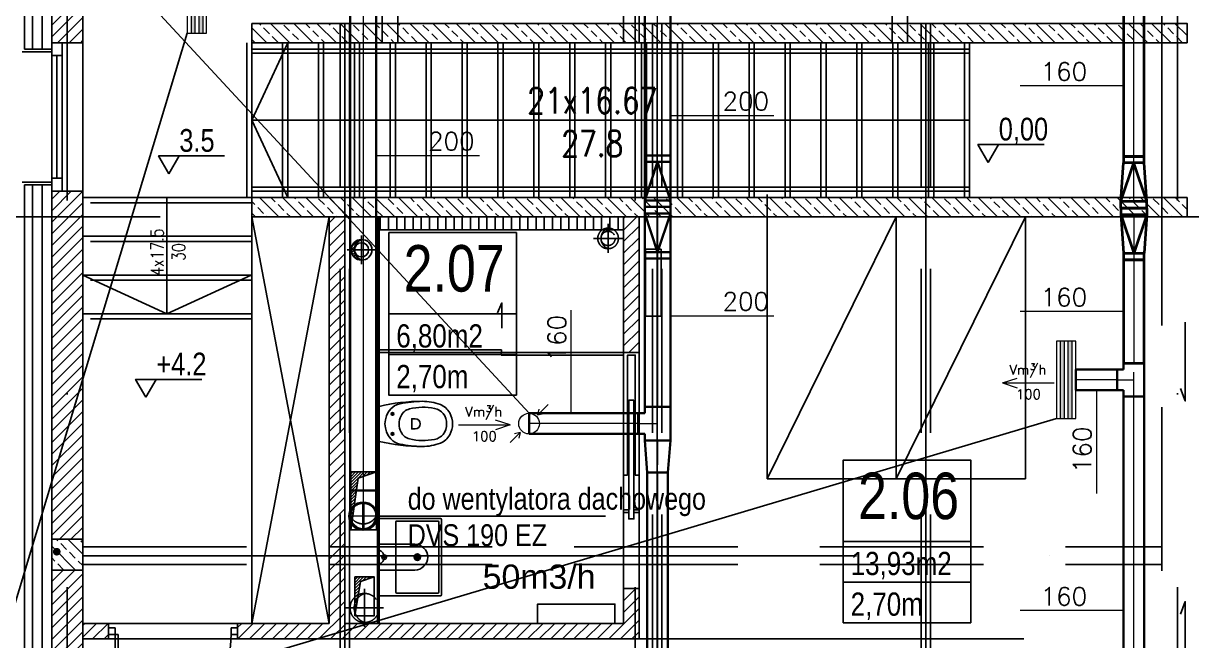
# Model space of a CAD drawing. Header units: millimetres. Extents: x -135140 to 267856, y -70704 to 149933.
# Drawn here: x 166374 to 175424, y 18146 to 22930 of the extents above; entities that cross this region are included whole.
import ezdxf
from ezdxf.enums import TextEntityAlignment as Align

# ---------------------------------------------------------------- set-up
doc = ezdxf.new("R2010")
doc.units = ezdxf.units.MM
doc.header["$LTSCALE"] = 99.9
for name, pattern in [('0707_PB_080619_gn_xref$0$ACAD_ISO10W100', [18, 12, -3, 0, -3]), ('ACAD_ISO03W100', [30, 12, -18]), ('ACAD_ISO10W100', [18, 12, -3, 0, -3]), ('AUDIT_D_080509132939-0', [0]), ('DASHDOT', [25.4, 12.7, -6.35, 0, -6.35]), ('DASHED', [0.75, 0.5, -0.25]), ('HIDDEN', [9.525, 6.35, -3.175]), ('HIDDENX2', [19.05, 12.7, -6.35])]:
    doc.linetypes.add(name, pattern=pattern)
for name, color, linetype in [('+48_ARMATURA', 251, 'Continuous'), ('+48_HACZE', 253, 'Continuous'), ('+48_KOTY', 250, 'Continuous'), ('+48_MEBLE', 251, 'Continuous'), ('+48_OPISY T', 251, 'Continuous'), ('+48_OPISY_POM', 250, 'Continuous'), ('+48_OPISY_STOLARKA', 251, 'Continuous'), ('+48_OSIE', 8, 'Continuous'), ('+48_PODCIAGI', 250, 'Continuous'), ('+48_PODCIĄG', 250, 'ACAD_ISO03W100'), ('+48_PRZEBICIA', 143, 'Continuous'), ('+48_PRZEKRÓJ', 250, 'Continuous'), ('+48_SCHODY', 250, 'Continuous'), ('+48_SCIANY', 250, 'Continuous'), ('+48_SPUSTY', 150, 'Continuous'), ('+48_STOLARKA OKNA', 250, 'Continuous'), ('+48_STOLARKA_DRZWI', 250, 'Continuous'), ('+48_WEŁNA', 252, 'Continuous'), ('+48_WIDOK', 250, 'Continuous'), ('+48_ŚCIANY_GK', 250, 'Continuous'), ('+48_ŻELBET', 250, 'Continuous'), ('CP_HIDDE', 203, 'HIDDEN')]:
    doc.layers.add(name, color=color, linetype=linetype)
for name, color, linetype, lineweight in [('2DH_SYM', 64, 'Continuous', 18), ('2DL_OBJ', 64, 'Continuous', 18), ('2DL_PRO_N1', 10, 'Continuous', 30), ('2DL_PRO_W11', 160, 'Continuous', 30), ('2DL_PRO_xxx1', 1, 'Continuous', 35), ('2DL_SYM', 64, 'Continuous', 18), ('CP_AXISAC', 7, 'DASHDOT', 0), ('CP_FRAME', 223, 'Continuous', 35), ('WENTYLACJA NAPISY', 7, 'Continuous', 25)]:
    doc.layers.add(name, color=color, linetype=linetype, lineweight=lineweight)
doc.styles.add('CP_ATTR', font='ROMANS.SHX')
doc.styles.get("Standard").update_dxf_attribs({"font": 'ARIAL.TTF'})
doc.styles.add('WRP_ARIAL', font='ARIAL.TTF', dxfattribs={"width": 0.8})
doc.styles.add('wymiary', font='romans.shx', dxfattribs={"width": 0.8})
doc.linetypes.add('BATTING', pattern='A,0.00254,-2.54,[134,ltypeshp.shx,S=2.54,R=0,X=-2.54,Y=0],-5.08,[134,ltypeshp.shx,S=2.54,R=180,X=2.54,Y=0],-2.54', length=10.16254)
doc.linetypes.add('ZIGZAG', pattern='A,0.00254,-5.08,[131,ltypeshp.shx,S=5.08,R=0,X=-5.08,Y=0],-10.16,[131,ltypeshp.shx,S=5.08,R=180,X=5.08,Y=0],-5.08', length=20.32254)
pattern_1 = [(225, (-521740.78, -43177.915), (44.9012806, -44.9012806), [])]
pattern_2 = [(135, (-521740.78, -43177.92), (-89.802561, -89.802561), []), (135, (-521740.78, -43088.11), (-89.802561, -89.802561), [63.5, -31.75])]
pattern_3 = [(45, (-521740.78, -43177.915), (-11.22532015, 11.22532015), [])]

# ---------------------------------------------------------------- blocks, each defined once
blk = doc.blocks.new('UMYWALKA')
at = {"layer": '+48_ARMATURA'}
for p, q in [((-30, 0), (-30, -47.6)), ((-30, 0), (30, 0)), ((-10, 0), (10, 0)), ((-10, 0), (-10, -27.7)), ((10, 0), (10, -27.7)), ((30, -47.6), (30, 0)), ((-1.95, -4), (1.95, -4)), ((0, -2.05), (0, -5.95)), ((-28, -13.8), (-28, -45.6)), ((-27.2, -13), (27.2, -13)), ((28, -45.6), (28, -13.8)), ((0, -27), (0, -32.4)), ((-2.7, -29.7), (2.7, -29.7)), ((0, -37.7), (0, -37.7)), ((-29.2, -48.4), (29.2, -48.4)), ((-27.2, -46.4), (27.2, -46.4))]:
    blk.add_line(p, q, dxfattribs=at)
for centre, radius in [((0, -4), 1.75), ((0, -29.7), 2.5), ((0, -29.7), 1.7)]:
    blk.add_circle(centre, radius, dxfattribs=at)
for centre, radius, start, end in [((0, 1.78), 5.78, 197.94525, 342.05475), ((-27.2, -13.8), 0.8, 90, 180), ((27.2, -13.8), 0.8, 0, 90), ((0, -27.7), 10, 180, 270), ((0, -27.7), 10, 270, 0), ((-29.2, -47.6), 0.8, 180, 270), ((-27.2, -45.6), 0.8, 180, 270), ((27.2, -45.6), 0.8, 270, 0), ((29.2, -47.6), 0.8, 270, 0)]:
    blk.add_arc(centre, radius, start, end, dxfattribs=at)
blk = doc.blocks.new('wc_ego')
at = {"layer": '+48_ARMATURA'}
for p, q in [((13.6, 0), (-13.6, 0)), ((-9.2, -10.5), (-6.3, -10.5)), ((9.2, -10.5), (6.3, -10.5))]:
    blk.add_line(p, q, dxfattribs=at)
for points in [[(14.92, -47.55, 0.091012), (17.5, -33.49, 0.04468), (15.64, -16.3, 0.150678), (11.63, -9.05, 0.380316), (-11.63, -9.05, 0.150678), (-15.64, -16.3, 0.04468), (-17.5, -33.49, 0.091012), (-14.92, -47.55, 0.171854), (-8.54, -54.79, 0.258868), (8.54, -54.79, 0.171854)], [(-6.33, -17.09, 0.228329), (-11.6, -23.64, 0.112012), (-12.01, -43.05, 0.161795), (-8.11, -49.75, 0.320353), (8.11, -49.75, 0.161795), (12.01, -43.05, 0.112012), (11.6, -23.64, 0.228329), (6.33, -17.09, 0.236897)]]:
    blk.add_lwpolyline(points, format="xyb", close=True, dxfattribs=at)
blk.add_lwpolyline([(-3.86, -27.96), (-3.86, -25.31), (3.94, -25.31), (3.94, -27.96, -1), (-3.86, -27.96, -1)], format="xyb", dxfattribs=at)
for centre in [(-7.75, -10.5), (7.75, -10.5)]:
    blk.add_circle(centre, 1, dxfattribs=at)
for centre, start, end in [((128.21, -33.49), 166.71401, 180), ((-128.21, -33.49), 0, 13.28599)]:
    blk.add_arc(centre, 145.71, start, end, dxfattribs=at)
blk = doc.blocks.new('drzwi')
at = {"layer": '+48_STOLARKA_DRZWI'}
for p, q in [((-2, 0), (-2, -70)), ((0, 0), (-2, 0)), ((0, 0), (0, -70)), ((-2, -70), (0, -70))]:
    blk.add_line(p, q, dxfattribs=at)
blk.add_arc((-2, 0), 70, 180, 270, dxfattribs=at)
blk = doc.blocks.new('DRZWI_90')
at = {"layer": '+48_STOLARKA_DRZWI'}
for points in [[(36405.46, 16749.33), (36405.46, 16744.33), (36410.46, 16744.33), (36410.46, 16749.33)], [(36405.46, 16654.33), (36405.46, 16649.33), (36410.46, 16649.33), (36410.46, 16654.33)]]:
    blk.add_lwpolyline(points, close=True, dxfattribs=at)
at = {"layer": '+48_STOLARKA_DRZWI', "xscale": 1.25, "yscale": 1.25, "zscale": 1.25, "rotation": 270}
blk.add_blockref('drzwi', (36405.46, 16654.33), dxfattribs=at)
blk = doc.blocks.new('OPISY_POM_METKA')
at = {"layer": '+48_OPISY_POM', "ltscale": 5}
for points in [[(0, -70), (109.7, -70), (109.7, 0), (0, 0)], [(109.7, -105), (0, -105), (0, -70), (109.7, -70)]]:
    blk.add_lwpolyline(points, close=True, dxfattribs=at)
at = {"layer": '+48_OPISY_POM'}
blk.add_lwpolyline([(109.7, -140), (0, -140), (0, -105), (109.7, -105)], close=True, dxfattribs=at)
at = {"layer": '+48_OPISY_POM', "ltscale": 5, "style": 'WRP_ARIAL', "width": 0.8}
for tag, p, height in [('NRPOM', (25.8, -50.8), 40), ('POW', (6.4, -99), 20)]:
    blk.add_attdef(tag, p, '', height=height, dxfattribs=at)
at = {"layer": '+48_OPISY_POM', "style": 'WRP_ARIAL', "width": 0.8}
blk.add_attdef('H', (6.4, -134), '', height=20, dxfattribs=at)
blk = doc.blocks.new('2DLAC020')
for p, q in [((-0.5, 0.3), (0.5, 0.3)), ((-0.5, 0.1), (0.5, 0.1)), ((-0.5, -0.1), (0.5, -0.1)), ((-0.5, -0.3), (0.5, -0.3))]:
    blk.add_line(p, q)
blk.add_lwpolyline([(-0.5, -0.5), (0.5, -0.5), (0.5, 0.5), (-0.5, 0.5)], close=True)
for points in [[(-0.5, 0.3), (0.5, 0.3), (-0.5, 0.1), (0.5, 0.1)], [(-0.5, -0.1), (0.5, -0.1), (-0.5, -0.3), (0.5, -0.3)]]:
    blk.add_solid(points)
at = {"linetype": 'ByBlock', "style": 'CP_ATTR', "flags": 9}
for tag, p in [('NAME', (-0.092, -0.018)), ('NUMBER', (-0.092, -0.018)), ('GROUP', (-0.092, -0.018)), ('ARTICLE', (-0.092, -0.019)), ('CHARACTER', (-0.092, -0.019)), ('TEMPERATURE', (-0.092, -0.018)), ('FLOW', (-0.092, -0.018)), ('PRODUCT-TYPE', (-0.092, -0.019)), ('ORDER-NO', (-0.092, -0.019)), ('PRODUCER', (-0.092, -0.019)), ('PN', (-0.091, -0.018)), ('OTHER', (-0.091, -0.018)), ('DN', (-0.091, -0.019)), ('POWER', (-0.091, -0.019)), ('VOLTAGE', (-0.091, -0.019))]:
    blk.add_attdef(tag, text='', height=0.00005, dxfattribs=at).set_placement(p, align=Align.MIDDLE_LEFT)
blk = doc.blocks.new('CPLS_465')
for q in [(-0.219, 0.094), (0.5, 0), (-0.219, -0.094)]:
    blk.add_line((-0.5, 0), q)
at = {"style": 'CP_ATTR'}
for s, height, p in [('Vm/h', 0.1875, (-0.37, 0.16)), ('3', 0.125, (0.031, 0.25))]:
    blk.add_text(s, height=height, dxfattribs=at).set_placement(p)
blk.add_attdef('VAL', text='', height=0.188, dxfattribs=at).set_placement((0, -0.219), align=Align.MIDDLE)
blk = doc.blocks.new('2CP_AC_TEE3_RO_D160_D160_L260_L130_A90')
at = {"ltscale": 0.15}
for p, q in [((50, 80), (50, 130)), ((50, 130), (210, 130)), ((210, 80), (210, 130)), ((0, -80), (0, 80)), ((0, 80), (50, 80)), ((260, 80), (210, 80)), ((260, -80), (260, 80)), ((0, -80), (260, -80))]:
    blk.add_line(p, q, dxfattribs=at)
at = {"layer": 'CP_AXISAC', "ltscale": 0.15}
for p, q in [((130, 130), (130, 0)), ((0, 0), (260, 0))]:
    blk.add_line(p, q, dxfattribs=at)
at = {"linetype": 'ByBlock', "ltscale": 0.15, "style": 'CP_ATTR', "flags": 9}
for tag in ['NAME', 'PRODUCER', 'PRODUCT-TYPE', 'ARTICLE', 'FLOW', 'OTHER']:
    blk.add_attdef(tag, (0, 0), '', height=0.0001, dxfattribs=at)
blk = doc.blocks.new('2CP_AC_PIPE_RO')
at = {"ltscale": 0.15}
for p, q in [((1, 0.5), (0, 0.5)), ((0, 0.5), (0, -0.5)), ((1, -0.5), (1, 0.5)), ((0, -0.5), (1, -0.5))]:
    blk.add_line(p, q, dxfattribs=at)
at = {"layer": 'CP_AXISAC', "ltscale": 0.15}
blk.add_line((0, 0), (1, 0), dxfattribs=at)
at = {"linetype": 'ByBlock', "ltscale": 0.15, "style": 'CP_ATTR', "flags": 9}
for tag in ['NAME', 'PRODUCER', 'PRODUCT-TYPE', 'ARTICLE', 'FLOW', 'OTHER']:
    blk.add_attdef(tag, (0, 0), '', height=0.0001, dxfattribs=at)
blk = doc.blocks.new('2DLAC038')
for p, q in [((0.424, 0.424), (0.919, 0.919)), ((0.424, 0.424), (0.495, 0.707)), ((0.424, 0.424), (0.707, 0.495)), ((-0.919, -0.919), (-0.424, -0.424)), ((-0.424, -0.424), (-0.707, -0.495)), ((-0.424, -0.424), (-0.495, -0.707))]:
    blk.add_line(p, q)
blk.add_circle((0, 0), 0.5)
at = {"linetype": 'ByBlock', "style": 'CP_ATTR', "flags": 9}
for tag, p in [('NAME', (-0.092, -0.018)), ('NUMBER', (-0.092, -0.018)), ('GROUP', (-0.092, -0.018)), ('ARTICLE', (-0.092, -0.019)), ('CHARACTER', (-0.092, -0.019)), ('TEMPERATURE', (-0.092, -0.018)), ('FLOW', (-0.092, -0.018)), ('PRODUCT-TYPE', (-0.092, -0.019)), ('ORDER-NO', (-0.092, -0.019)), ('PRODUCER', (-0.092, -0.019)), ('PN', (-0.091, -0.018)), ('OTHER', (-0.091, -0.018)), ('DN', (-0.091, -0.019)), ('POWER', (-0.091, -0.019)), ('VOLTAGE', (-0.091, -0.019))]:
    blk.add_attdef(tag, text='', height=0.00005, dxfattribs=at).set_placement(p, align=Align.MIDDLE_LEFT)
blk = doc.blocks.new('2CP_AC_TEE3_RO_D200_D160_L260_L150_A90')
at = {"ltscale": 0.15}
for p, q in [((0, -100), (0, 100)), ((0, 100), (50, 100)), ((50, 100), (50, 150)), ((50, 150), (210, 150)), ((210, 100), (210, 150)), ((260, 100), (210, 100)), ((260, -100), (260, 100)), ((0, -100), (260, -100))]:
    blk.add_line(p, q, dxfattribs=at)
at = {"layer": 'CP_AXISAC', "ltscale": 0.15}
for p, q in [((130, 150), (130, 0)), ((0, 0), (260, 0))]:
    blk.add_line(p, q, dxfattribs=at)
at = {"linetype": 'ByBlock', "ltscale": 0.15, "style": 'CP_ATTR', "flags": 9}
for tag in ['NAME', 'PRODUCER', 'PRODUCT-TYPE', 'ARTICLE', 'FLOW', 'OTHER']:
    blk.add_attdef(tag, (0, 0), '', height=0.0001, dxfattribs=at)
blk = doc.blocks.new('2CP_AC_TRNS_RO_D200_D160_L250_O0_Z0_E0_F0')
at = {"ltscale": 0.15}
for p, q in [((0, -100), (0, 100)), ((0, 100), (0, 100)), ((0, 100), (250, 80)), ((250, -80), (250, 80)), ((250, 80), (250, 80)), ((0, -100), (250, -80)), ((250, -80), (250, -80)), ((0, -100), (0, -100))]:
    blk.add_line(p, q, dxfattribs=at)
at = {"layer": 'CP_AXISAC', "ltscale": 0.15}
for p, q in [((0, 0), (0, 0)), ((0, 0), (250, 0)), ((250, 0), (250, 0))]:
    blk.add_line(p, q, dxfattribs=at)
at = {"linetype": 'ByBlock', "ltscale": 0.15, "style": 'CP_ATTR', "flags": 9}
for tag in ['NAME', 'PRODUCER', 'PRODUCT-TYPE', 'ARTICLE', 'FLOW', 'OTHER']:
    blk.add_attdef(tag, (0, 0), '', height=0.0001, dxfattribs=at)
blk = doc.blocks.new('CPLS_464')
for p, q in [((-0.5, 0), (0.5, 0)), ((0.5, 0), (0.219, 0.094)), ((0.5, 0), (0.219, -0.094))]:
    blk.add_line(p, q)
at = {"style": 'CP_ATTR'}
for s, height, p in [('Vm/h', 0.1875, (-0.37, 0.16)), ('3', 0.125, (0.031, 0.25))]:
    blk.add_text(s, height=height, dxfattribs=at).set_placement(p)
blk.add_attdef('VAL', text='', height=0.188, dxfattribs=at).set_placement((0, -0.219), align=Align.MIDDLE)
blk = doc.blocks.new('CPHS_DS09')
blk.add_line((0, 0), (-2, 0))
at = {"style": 'CP_ATTR', "flags": 14}
blk.add_attdef('FI', text='', height=0.35, dxfattribs=at).set_placement((-1.807, 0.275), align=Align.MIDDLE)
at = {"style": 'CP_ATTR', "flags": 12}
blk.add_attdef('EVAL_W_MM', text='', height=0.35, dxfattribs=at).set_placement((-1.604, 0.275), align=Align.MIDDLE_LEFT)
at = {"linetype": 'ByBlock', "style": 'CP_ATTR', "flags": 9}
blk.add_attdef('VAL', text='', height=0.00005, dxfattribs=at).set_placement((-1.342, 0.182), align=Align.MIDDLE_LEFT)
blk = doc.blocks.new('CPHS_DS08')
blk.add_line((0, 0), (2, 0))
at = {"style": 'CP_ATTR', "flags": 14}
blk.add_attdef('FI', text='', height=0.35, dxfattribs=at).set_placement((0.784, 0.275), align=Align.MIDDLE)
at = {"style": 'CP_ATTR', "flags": 12}
blk.add_attdef('EVAL_W_MM', text='', height=0.35, dxfattribs=at).set_placement((1.006, 0.275), align=Align.MIDDLE_LEFT)
at = {"linetype": 'ByBlock', "style": 'CP_ATTR', "flags": 9}
blk.add_attdef('VAL', text='', height=0.00005, dxfattribs=at).set_placement((0.408, 0.182), align=Align.MIDDLE_LEFT)
blk = doc.blocks.new('RoZminus')
blk.add_arc((0, 0), 0.5, 270, 90)
at = {"layer": 'CP_HIDDE'}
for centre, radius, start, end in [((0, 0), 0.5, 90, 270), ((-0.267, 0), 0.567, 298.0725, 61.9275)]:
    blk.add_arc(centre, radius, start, end, dxfattribs=at)
blk = doc.blocks.new('2CP_AC_ELBZ_RO_D200_D200_R200_A-90_E0_F0_ys')
at = {"ltscale": 0.15}
for p, q in [((0, -100), (0, 100)), ((0, 100), (0, 100)), ((0, 100), (200, 100)), ((0, -100), (0, -100)), ((0, -100), (200, -100))]:
    blk.add_line(p, q, dxfattribs=at)
at = {"layer": 'CP_AXISAC', "ltscale": 0.15}
for p, q in [((200, 100), (200, -100)), ((0, 0), (300, 0))]:
    blk.add_line(p, q, dxfattribs=at)
at = {"ltscale": 0.15, "xscale": 200, "yscale": 200}
blk.add_blockref('RoZminus', (200, 0), dxfattribs=at)
at = {"linetype": 'ByBlock', "ltscale": 0.15, "style": 'CP_ATTR', "flags": 9}
for tag in ['NAME', 'PRODUCER', 'PRODUCT-TYPE', 'ARTICLE', 'FLOW', 'OTHER']:
    blk.add_attdef(tag, (0, 0), '', height=0.0001, dxfattribs=at)
blk = doc.blocks.new('2CP_AC_TRNA_RE_W200_D160_L400_O0_Z0_E50_F50')
for p, q in [((0, -100), (0, 100)), ((0, 100), (50, 100)), ((50, 100), (350, 80)), ((50, 100), (350, 0)), ((50, -100), (50, 100)), ((50, -100), (350, 0)), ((400, 80), (350, 80)), ((350, -80), (350, 80)), ((400, -80), (400, 80)), ((50, -100), (350, -80)), ((350, -80), (400, -80)), ((0, -100), (50, -100))]:
    blk.add_line(p, q)
at = {"layer": 'CP_AXISAC'}
for p, q in [((50, 0), (350, 0)), ((350, 0), (400, 0))]:
    blk.add_line(p, q, dxfattribs=at)
at = {"linetype": 'ByBlock', "style": 'CP_ATTR', "flags": 9}
for tag in ['NAME', 'PRODUCER', 'PRODUCT-TYPE', 'ARTICLE', 'FLOW', 'OTHER']:
    blk.add_attdef(tag, (0, 0), '', height=0.0001, dxfattribs=at)
blk = doc.blocks.new('2CP_AC_TRNA_RE_W200_D200_L400_O0_Z0_E50_F50')
for p, q in [((0, -100), (0, 100)), ((0, 100), (50, 100)), ((50, 100), (350, 100)), ((50, 100), (350, 0)), ((50, -100), (50, 100)), ((400, 100), (350, 100)), ((350, -100), (350, 100)), ((400, -100), (400, 100)), ((50, -100), (350, 0)), ((0, -100), (50, -100)), ((50, -100), (350, -100)), ((350, -100), (400, -100))]:
    blk.add_line(p, q)
at = {"layer": 'CP_AXISAC'}
for p, q in [((50, 0), (350, 0)), ((350, 0), (400, 0))]:
    blk.add_line(p, q, dxfattribs=at)
at = {"linetype": 'ByBlock', "style": 'CP_ATTR', "flags": 9}
for tag in ['NAME', 'PRODUCER', 'PRODUCT-TYPE', 'ARTICLE', 'FLOW', 'OTHER']:
    blk.add_attdef(tag, (0, 0), '', height=0.0001, dxfattribs=at)

msp = doc.modelspace()

# ---------------------------------------------------------------- hatches: boundary and pattern name
at = {"layer": '+48_ARMATURA'}
h = msp.add_hatch(dxfattribs=at)
h.set_pattern_fill('ANSI31', color=256, scale=20, angle=45, style=0)
h.set_pattern_definition([(90, (-521740.78, -43177.915), (-63.5, 8e-14), [])])
h.paths.add_polyline_path([(170858.7, 21329.7, -0.306595), (170948.4, 21329.7), (171024.1, 21329.7), (171024.1, 21429.7), (169129.1, 21429.7), (169129.1, 21329.7)])
at = {"layer": '+48_HACZE'}
h = msp.add_hatch(dxfattribs=at)
h.set_pattern_fill('ANSI31', color=256, scale=20, angle=180, style=0)
h.set_pattern_definition(pattern_1)
h.paths.add_polyline_path([(166594.1, 26909.7), (166834.1, 26909.7), (166834.1, 22779.7), (166594.1, 22779.7)])
at = {"layer": '+48_HACZE', "linetype": 'AUDIT_D_080509132939-0'}
h = msp.add_hatch(dxfattribs=at)
h.set_pattern_fill('ANSI33', color=256, scale=20, angle=90, style=0)
h.set_pattern_definition(pattern_2)
h.paths.add_polyline_path([(168144.1, 22929.7), (175389.1, 22929.7), (175389.1, 22779.7), (168144.1, 22779.7)])
at = {"layer": '+48_HACZE'}
h = msp.add_hatch(dxfattribs=at)
h.set_pattern_fill('ANSI31', color=256, scale=20, angle=180, style=0)
h.set_pattern_definition(pattern_1)
h.paths.add_polyline_path([(166834, 18932.5), (166594.1, 18932.5), (166594.1, 21629.7), (166834, 21629.7)])
at = {"layer": '+48_HACZE', "linetype": 'AUDIT_D_080509132939-0'}
h = msp.add_hatch(dxfattribs=at)
h.set_pattern_fill('ANSI33', color=256, scale=20, angle=90, style=0)
h.set_pattern_definition(pattern_2)
h.paths.add_polyline_path([(175389.1, 21429.7), (168144.1, 21429.7), (168144.1, 21579.7), (175389.1, 21579.7)])
at = {"layer": '+48_HACZE'}
h = msp.add_hatch(dxfattribs=at)
h.set_pattern_fill('ANSI31', color=256, scale=20, angle=180, style=0)
h.set_pattern_definition(pattern_1)
h.paths.add_polyline_path([(168864.1, 21429.7), (168744.1, 21429.7), (168744.1, 18279.7), (168034.1, 18279.7), (168034.1, 18159.7), (171144.1, 18159.7), (171144.1, 18549.7), (171024.1, 18549.7), (171024.1, 18279.7), (168864.1, 18279.7)])
h = msp.add_hatch(dxfattribs=at)
h.set_pattern_fill('ANSI31', color=256, scale=20, angle=180, style=0)
h.set_pattern_definition(pattern_1)
h.paths.add_polyline_path([(171144.1, 20379.7), (171024.1, 20379.7), (171024.1, 21429.7), (171144.1, 21429.7)])
at = {"layer": '+48_HACZE', "linetype": 'AUDIT_D_080509132939-0'}
h = msp.add_hatch(dxfattribs=at)
h.set_pattern_fill('ANSI33', color=256, scale=20, angle=90, style=0)
h.set_pattern_definition(pattern_2)
h.paths.add_polyline_path([(166714.1, 18932.5), (166594.1, 18932.5), (166594.1, 18692.5), (166714.1, 18692.5)])
h.paths.add_polyline_path([(166714.1, 18692.5), (166834, 18692.5), (166834, 18932.5), (166714.1, 18932.5)])
at = {"layer": '+48_HACZE'}
h = msp.add_hatch(dxfattribs=at)
h.set_pattern_fill('ANSI31', color=256, scale=20, angle=180, style=0)
h.set_pattern_definition(pattern_1)
h.paths.add_polyline_path([(166714.1, 18692.5), (166594.1, 18692.5), (166594.1, 16879.7), (166714.1, 16879.7)])
h.paths.add_polyline_path([(166834.1, 18692.5), (166714.1, 18692.5), (166714.1, 16879.7), (166834.1, 16879.7)])
h.paths.add_polyline_path([(166834.1, 16879.7), (166714.1, 16879.7), (166714.1, 16319.7), (166834.1, 16319.7)])
h.paths.add_polyline_path([(166714.1, 16879.7), (166594.1, 16879.7), (166594.1, 16319.7), (166714.1, 16319.7)])
h = msp.add_hatch(dxfattribs=at)
h.set_pattern_fill('ANSI31', color=256, scale=20, angle=180, style=0)
h.set_pattern_definition([(225, (177269.055, 66684.25), (44.90128, -44.90128), [])])
h.paths.add_polyline_path([(167034.1, 18159.7), (167034.1, 18279.7), (166834.1, 18279.7), (166834.1, 18159.7)])
at = {"layer": '+48_OPISY T'}
h = msp.add_hatch(color=256, dxfattribs=at)
edge = h.paths.add_edge_path()
edge.add_arc((166632.8, 18835.3), 30, 0, 360)
at = {"layer": '+48_PRZEBICIA'}
h = msp.add_hatch(dxfattribs=at)
h.set_pattern_fill('ANSI31', color=256, scale=5, style=0)
h.set_pattern_definition(pattern_3)
h.paths.add_polyline_path([(168993.9, 21254.7, 0.414214), (168913.9, 21174.7), (168938.9, 21174.7, -0.31059)])
h.paths.add_polyline_path([(168938.9, 21174.7), (168913.9, 21174.7, 0.414214), (168993.9, 21094.7, -0.31059)])
h = msp.add_hatch(dxfattribs=at)
h.set_pattern_fill('ANSI31', color=256, scale=5, style=0)
h.set_pattern_definition(pattern_3)
h.paths.add_polyline_path([(168967.5, 19406.6), (169110.1, 19454.2), (168910.1, 19454.2), (168910.1, 19004.2)])
h = msp.add_hatch(dxfattribs=at)
h.set_pattern_fill('ANSI31', color=256, scale=5, style=0)
h.set_pattern_definition(pattern_3)
h.paths.add_polyline_path([(168942.5, 18340), (168984.8, 18603.8), (169092.5, 18640), (168942.5, 18640)])

# ---------------------------------------------------------------- linework, layer by layer
at = {"layer": '+48_ARMATURA'}
for points in [[(168144.1, 21429.7), (168744.1, 18279.7)], [(168744.1, 21429.7), (168144.1, 18279.7)], [(168144.1, 18279.7), (168144.1, 21429.7)], [(171024.1, 21329.7), (169129.1, 21329.7)], [(170081.3, 20567.6), (170081.3, 20763.5), (170047.2, 20686.8)]]:
    msp.add_lwpolyline(points, dxfattribs=at)
at = {"layer": '+48_KOTY', "ltscale": 5}
for p, q in [((167581.3, 21903.1), (167933.3, 21903.1)), ((173929.1, 21990.8), (174281.1, 21990.8)), ((167403.3, 20170.7), (167755.3, 20170.7))]:
    msp.add_line(p, q, dxfattribs=at)
for points in [[(167501.2, 21764.4), (167581.3, 21903.1), (167421.1, 21903.1)], [(173849, 21852.1), (173929.1, 21990.8), (173768.9, 21990.8)], [(167323.2, 20032), (167403.3, 20170.7), (167243.2, 20170.7)]]:
    msp.add_lwpolyline(points, close=True, dxfattribs=at)
at = {"layer": '+48_MEBLE'}
for p, q in [((172136.3, 21602.3), (172136.3, 19399.7)), ((173136.3, 21429.7), (172136.3, 19399.7)), ((174136.3, 21429.7), (173136.3, 19399.7)), ((173136.3, 19399.7), (173136.3, 21429.7)), ((174136.3, 19399.7), (174136.3, 21429.7)), ((172136.3, 19399.7), (174136.3, 19399.7))]:
    msp.add_line(p, q, dxfattribs=at)
at = {"layer": '+48_OPISY_STOLARKA'}
for p, q in [((171024.1, 20379.7), (169129.1, 20379.7)), ((170076.8, 20399.7), (169129.5, 20399.7)), ((170076.6, 20379.7), (170076.6, 20359.7)), ((171024.1, 20359.7), (170076.6, 20359.7))]:
    msp.add_line(p, q, dxfattribs=at)
at = {"layer": '+48_OPISY_STOLARKA', "ltscale": 0.15}
msp.add_line((170076.8, 20399.7), (170076.8, 20379.7), dxfattribs=at)
at = {"layer": '+48_OPISY_STOLARKA'}
msp.add_lwpolyline([(170076.8, 20399.7), (169129.1, 20399.7)], dxfattribs=at)
at = {"layer": '+48_OSIE', "linetype": 'ACAD_ISO10W100', "ltscale": 5}
for p, q in [((166714.1, 36542.9), (166714.1, 12069)), ((171114.1, 36542.9), (171114.1, 12069)), ((175314.1, 36542.9), (175314.1, 12069)), ((168864.1, 22929.7), (168864.1, 13339.7)), ((171284.1, 22929.7), (171284.1, 13339.7)), ((173364.1, 22929.7), (173364.1, 13339.7)), ((161440.4, 21429.7), (176447.8, 21429.7)), ((166834.1, 18804.7), (175314.1, 18804.7))]:
    msp.add_line(p, q, dxfattribs=at)
at = {"layer": '+48_PODCIAGI', "linetype": 'HIDDEN', "ltscale": 3}
for p, q in [((173104.1, 29111.2), (173104.1, 22779.7)), ((173224.1, 29111.2), (173224.1, 22779.7))]:
    msp.add_line(p, q, dxfattribs=at)
at = {"layer": '+48_PODCIĄG', "linetype": 'HIDDEN', "ltscale": 2}
for p, q in [((175194.1, 35179.7), (175194.1, 13579.7)), ((169154.1, 29111.2), (169154.1, 22779.7)), ((169274.1, 29111.2), (169274.1, 22779.7)), ((171024.1, 29111.2), (171024.1, 22779.7)), ((171144.1, 29111.2), (171144.1, 22779.7)), ((168827.6, 22929.7), (168827.6, 13339.7)), ((168900.6, 22929.7), (168900.6, 13339.7)), ((171247.6, 22929.7), (171247.6, 13339.7)), ((171320.6, 22929.7), (171320.6, 13339.7)), ((173327.6, 22929.7), (173327.6, 13339.7)), ((173400.6, 22929.7), (173400.6, 13339.7)), ((166834.1, 18873.2), (175194.1, 18873.2)), ((166834.1, 18736.2), (175194.1, 18736.2))]:
    msp.add_line(p, q, dxfattribs=at)
at = {"layer": '+48_PRZEBICIA', "linetype": '0707_PB_080619_gn_xref$0$ACAD_ISO10W100', "ltscale": 0.5}
for p, q in [((170903.6, 21375.4), (170903.6, 21151.4)), ((168993.9, 21286.7), (168993.9, 21062.7)), ((171015.6, 21263.4), (170791.6, 21263.4)), ((169105.9, 21174.7), (168881.9, 21174.7))]:
    msp.add_line(p, q, dxfattribs=at)
at = {"layer": '+48_PRZEBICIA', "linetype": 'HIDDENX2', "ltscale": 0.3}
for p, q in [((169017.2, 18547.2), (169017.2, 18252.2)), ((168869.7, 18399.7), (169164.7, 18399.7))]:
    msp.add_line(p, q, dxfattribs=at)
at = {"layer": '+48_PRZEBICIA'}
for points in [[(169110.1, 19454.2), (169110.1, 19004.2), (168910.1, 19004.2), (168910.1, 19454.2)], [(168942.5, 18640), (169092.5, 18640), (169092.5, 18340), (168942.5, 18340)]]:
    msp.add_lwpolyline(points, close=True, dxfattribs=at)
for points in [[(169110.1, 19454.2), (168967.5, 19406.6), (168910.1, 19004.2)], [(168942.5, 18340), (168984.8, 18603.8), (169092.5, 18640)], [(168942.5, 18340), (168984.8, 18603.8), (169092.5, 18640), (168942.5, 18640), (168942.5, 18340)]]:
    msp.add_lwpolyline(points, dxfattribs=at)
at = {"layer": '+48_PRZEBICIA', "linetype": 'HIDDEN'}
for centre, radius in [((170903.6, 21263.4), 80), ((169017.2, 18399.7), 112.5)]:
    msp.add_circle(centre, radius, dxfattribs=at)
at = {"layer": '+48_PRZEBICIA'}
msp.add_circle((168993.9, 21174.7), 80, dxfattribs=at)
at = {"layer": '+48_PRZEBICIA', "linetype": 'HIDDEN'}
for centre, radius, start, end in [((170934.2, 21263.4), 85.7, 110.98295, 249.01705), ((169055.7, 18399.7), 118.9, 108.92464, 251.07536)]:
    msp.add_arc(centre, radius, start, end, dxfattribs=at)
at = {"layer": '+48_PRZEBICIA'}
msp.add_arc((169024.6, 21174.7), 85.7, 110.98295, 249.01705, dxfattribs=at)
at = {"layer": '+48_SCHODY', "linetype": 'DASHED', "ltscale": 25}
for p, q in [((168104.1, 21579.7), (168104.1, 22779.7)), ((168382.1, 21579.7), (168382.1, 22779.7)), ((168660.1, 21579.7), (168660.1, 22779.7)), ((168938.1, 21579.7), (168938.1, 22779.7)), ((169216.1, 21579.7), (169216.1, 22779.7)), ((169494.1, 21579.7), (169494.1, 22779.7)), ((169772.1, 21579.7), (169772.1, 22779.7)), ((170050.1, 21579.7), (170050.1, 22779.7)), ((170328.1, 21579.7), (170328.1, 22779.7)), ((170606.1, 21579.7), (170606.1, 22779.7)), ((170884.1, 21579.7), (170884.1, 22779.7)), ((171162.1, 21579.7), (171162.1, 22779.7)), ((171440.1, 21579.7), (171440.1, 22779.7)), ((171718.1, 21579.7), (171718.1, 22779.7)), ((171996.1, 21579.7), (171996.1, 22779.7)), ((172274.1, 21579.7), (172274.1, 22779.7)), ((172552.1, 21579.7), (172552.1, 22779.7)), ((172830.1, 21579.7), (172830.1, 22779.7)), ((173108.1, 21579.7), (173108.1, 22779.7)), ((173386.1, 21579.7), (173386.1, 22779.7)), ((173664.1, 21579.7), (173664.1, 22779.7)), ((168144.1, 21539.7), (166834.1, 21539.7)), ((168144.1, 21239.7), (166834.1, 21239.7)), ((168144.1, 20939.7), (166834.1, 20939.7)), ((168144.1, 20639.7), (166834.1, 20639.7))]:
    msp.add_line(p, q, dxfattribs=at)
at = {"layer": '+48_SCHODY'}
for p, q in [((168144.1, 21579.7), (168144.1, 22779.7)), ((168422.1, 22779.7), (168144.1, 22179.7)), ((173704.1, 22729.7), (168144.1, 22729.7)), ((168422.1, 21579.7), (168422.1, 22779.7)), ((168422.1, 21579.7), (168422.1, 22779.7)), ((168700.1, 21579.7), (168700.1, 22779.7)), ((173714.1, 22779.7), (168964.1, 22779.7)), ((168978.1, 21579.7), (168978.1, 22779.7)), ((169256.1, 21579.7), (169256.1, 22779.7)), ((169534.1, 21579.7), (169534.1, 22779.7)), ((169812.1, 21579.7), (169812.1, 22779.7)), ((170090.1, 21579.7), (170090.1, 22779.7)), ((170368.1, 21579.7), (170368.1, 22779.7)), ((170646.1, 21579.7), (170646.1, 22779.7)), ((170924.1, 21579.7), (170924.1, 22779.7)), ((171202.1, 21579.7), (171202.1, 22779.7)), ((171480.1, 21579.7), (171480.1, 22779.7)), ((171758.1, 21579.7), (171758.1, 22779.7)), ((172036.1, 21579.7), (172036.1, 22779.7)), ((172314.1, 21579.7), (172314.1, 22779.7)), ((172592.1, 21579.7), (172592.1, 22779.7)), ((172870.1, 21579.7), (172870.1, 22779.7)), ((173148.1, 21579.7), (173148.1, 22779.7)), ((173426.1, 21579.7), (173426.1, 22779.7)), ((173704.1, 21579.7), (173704.1, 22779.7)), ((173704.1, 22699.7), (168144.1, 22699.7)), ((173704.1, 22179.7), (168144.1, 22179.7)), ((168144.1, 22179.7), (168422.1, 21579.7)), ((168144.1, 21659.7), (173704.1, 21659.7)), ((168144.1, 21629.7), (173704.1, 21629.7)), ((168144.1, 21579.7), (166834.1, 21579.7)), ((167486.6, 21575.6), (167486.6, 20679.7)), ((168144.1, 21279.7), (166834.1, 21279.7)), ((168144.1, 20979.7), (166834.1, 20979.7)), ((166834.1, 20979.7), (167486.6, 20679.7)), ((167486.6, 20679.7), (168139.1, 20979.7)), ((168144.1, 20679.7), (166834.1, 20679.7))]:
    msp.add_line(p, q, dxfattribs=at)
at = {"layer": '+48_SCIANY'}
for p, q in [((166594.1, 22779.7), (166594.1, 26909.7)), ((166834.1, 22779.7), (166834.1, 26909.7)), ((166594.1, 22779.7), (166834.1, 22779.7)), ((166834.1, 16319.7), (166834.1, 21594.7)), ((171024.1, 20379.7), (171144.1, 20379.7)), ((167034.1, 18279.7), (166834.1, 18279.7)), ((167034.1, 18279.7), (167034.1, 18159.7)), ((168744.1, 18279.7), (168034.1, 18279.7)), ((168034.1, 18279.7), (168034.1, 18159.7)), ((171024.1, 18279.7), (168864.1, 18279.7)), ((167034.1, 18159.7), (166834.1, 18159.7)), ((171144.1, 18159.7), (168034.1, 18159.7)), ((168964.1, 18159.7), (169191.9, 18159.7))]:
    msp.add_line(p, q, dxfattribs=at)
for points in [[(168189.1, 22929.7), (175389.1, 22929.7), (175389.1, 22779.7), (168189.1, 22779.7)], [(166594.1, 21594.7), (166594.1, 21629.7), (166834.1, 21629.7), (166834.1, 21594.7)], [(168744.1, 18279.7), (168744.1, 21429.7)], [(168864.1, 18279.7), (168864.1, 21429.7)], [(171024.1, 20379.7), (171024.1, 21429.7)], [(171144.1, 20379.7), (171144.1, 21429.7)], [(171024.1, 18279.7), (171024.1, 18549.7)], [(171144.1, 18549.7), (171024.1, 18549.7)], [(171144.1, 18159.7), (171144.1, 18549.7)]]:
    msp.add_lwpolyline(points, dxfattribs=at)
at = {"layer": '+48_SCIANY', "ltscale": 2}
msp.add_lwpolyline([(166594.1, 16319.7), (166594.1, 21594.7)], dxfattribs=at)
at = {"layer": '+48_SPUSTY', "linetype": 'HIDDEN', "ltscale": 0.5}
msp.add_circle((170903.6, 21263.4), 55, dxfattribs=at)
at = {"layer": '+48_SPUSTY'}
msp.add_circle((168993.9, 21174.7), 55, dxfattribs=at)
at = {"layer": '+48_STOLARKA OKNA'}
for points in [[(166594.1, 21629.7), (166594.1, 22779.7), (166674.1, 22779.7), (166674.1, 21629.7)], [(166594.1, 22679.7), (166594.1, 22779.7), (166674.1, 22779.7), (166674.1, 22679.7)], [(166594.1, 21629.7), (166594.1, 21729.7), (166674.1, 21729.7), (166674.1, 21629.7)]]:
    msp.add_lwpolyline(points, close=True, dxfattribs=at)
for points in [[(166634.1, 22679.7), (166634.1, 21729.7)], [(175374.1, 20614.2), (175374.1, 20003.5), (175338.1, 20101.5)], [(175374.1, 17838.2), (175374.1, 18448.9), (175338.1, 18350.9)]]:
    msp.add_lwpolyline(points, dxfattribs=at)
at = {"layer": '+48_STOLARKA_DRZWI'}
for points in [[(171104.1, 20009.7), (171064.1, 20009.7), (171064.1, 19089.7), (171104.1, 19089.7), (171104.1, 20009.7)], [(171064.1, 19139.7), (171024.1, 19139.7), (171024.1, 19159.7), (171064.1, 19159.7)], [(171104.1, 19139.7), (171144.1, 19139.7), (171144.1, 19159.7), (171104.1, 19159.7)]]:
    msp.add_lwpolyline(points, dxfattribs=at)
at = {"layer": '+48_WEŁNA', "linetype": 'BATTING', "ltscale": 0.07}
for p, q in [((166519.1, 22729.7), (166519.1, 26959.7)), ((166519.1, 13264.7), (166519.1, 21679.7))]:
    msp.add_line(p, q, dxfattribs=at)
at = {"layer": '+48_WIDOK'}
for p, q in [((166384.1, 26959.7), (166384.1, 22729.7)), ((166444.1, 22729.7), (166444.1, 26959.7)), ((166594.1, 22729.7), (166384.1, 22729.7)), ((175194.1, 21579.7), (175194.1, 22779.7)), ((166594.1, 22709.7), (166364.1, 22709.7)), ((166594.1, 21699.7), (166364.1, 21699.7)), ((166594.1, 21679.7), (166384.1, 21679.7)), ((166444.1, 13189.7), (166444.1, 21679.7))]:
    msp.add_line(p, q, dxfattribs=at)
at = {"layer": '+48_WIDOK', "linetype": 'HIDDEN', "ltscale": 3}
for p, q in [((166834.1, 22779.7), (166834.1, 21629.7)), ((171024.1, 19429.7), (171024.1, 18549.7)), ((171144.1, 19429.7), (171144.1, 18549.7)), ((167034.1, 18279.7), (168034.1, 18279.7)), ((167034.1, 18159.7), (168034.1, 18159.7))]:
    msp.add_line(p, q, dxfattribs=at)
at = {"layer": '+48_WIDOK'}
msp.add_lwpolyline([(166384.1, 13129.7), (166384.1, 21679.7)], dxfattribs=at)
for points in [[(171194.1, 21179.7), (171314.1, 21179.7), (171314.1, 20659.7), (171194.1, 20659.7)], [(170957.1, 18279.7), (170357.1, 18279.7), (170357.1, 18429.7), (170957.1, 18429.7)]]:
    msp.add_lwpolyline(points, close=True, dxfattribs=at)
at = {"layer": '+48_WIDOK', "linetype": 'ZIGZAG', "ltscale": 0.1}
msp.add_lwpolyline([(171144.1, 18159.7), (174123.2, 18159.7)], dxfattribs=at)
at = {"layer": '+48_ŚCIANY_GK'}
for p, q in [((169116.6, 18279.7), (169116.6, 21429.7)), ((169129.1, 18279.7), (169129.1, 21429.7)), ((171024.1, 20379.7), (171024.1, 19429.7)), ((171144.1, 20379.7), (171144.1, 19429.7))]:
    msp.add_line(p, q, dxfattribs=at)
for points in [[(171114.1, 19429.7), (171114.1, 20359.7), (171054.1, 20359.7), (171054.1, 19429.7)], [(171042.1, 19429.7), (171024.1, 19429.7)], [(171054.1, 19429.7), (171024.1, 19429.7)], [(171144.1, 19429.7), (171114.1, 19429.7)]]:
    msp.add_lwpolyline(points, dxfattribs=at)
at = {"layer": '+48_ŻELBET', "linetype": 'Continuous'}
for points in [[(168144.1, 22929.7), (175389.1, 22929.7), (175389.1, 22779.7), (168144.1, 22779.7)], [(175389.1, 21429.7), (168144.1, 21429.7), (168144.1, 21579.7), (175389.1, 21579.7)], [(166594, 18932.5), (166834, 18932.5), (166834, 18692.5), (166594, 18692.5)]]:
    msp.add_lwpolyline(points, close=True, dxfattribs=at)
at = {"ltscale": 0.15}
for p, q in [((165536.9, 25046.8), (170291.3, 19908.2)), ((165986.4, 17368), (167643.1, 22854.6)), ((165986.4, 17368), (174376.2, 19867.1))]:
    msp.add_line(p, q, dxfattribs=at)
at = {"layer": 'CP_FRAME', "ltscale": 0.15}
msp.add_lwpolyline([(169006.8, 19217.5), (169006.8, 19004.5)], dxfattribs=at)
msp.add_circle((169006.8, 19111), 106.5, dxfattribs=at)
at = {"layer": 'WENTYLACJA NAPISY'}
msp.add_lwpolyline([(170883, 19111), (169113.3, 19111)], dxfattribs=at)

# ---------------------------------------------------------------- block references
at = {"layer": '+48_ARMATURA', "xscale": 10, "yscale": 10, "zscale": 10, "rotation": 90}
msp.add_blockref('wc_ego', (169129.1, 19825.9), dxfattribs=at)
at = {"layer": '+48_MEBLE', "xscale": -10, "yscale": 10, "zscale": 10, "rotation": 90}
msp.add_blockref('UMYWALKA', (169129.1, 18793.5), dxfattribs=at)
at = {"layer": '+48_OPISY_POM'}
ref = msp.add_blockref('OPISY_POM_METKA', (169205.6, 21308.6), dxfattribs=dict(at, xscale=9, yscale=9, zscale=8.999999999994316))
ref.add_attrib('H', '2,70m', (169262.8, 20102.8), dxfattribs={"height": 180, "style": 'WRP_ARIAL', "width": 0.8})
ref.add_attrib('NRPOM', '2.07', (169319.9, 20851.4), dxfattribs={"ltscale": 5, "height": 360, "style": 'WRP_ARIAL', "width": 0.8})
ref.add_attrib('POW', '6,80m2', (169262.8, 20417.8), dxfattribs={"ltscale": 5, "height": 180, "style": 'WRP_ARIAL', "width": 0.8})
ref = msp.add_blockref('OPISY_POM_METKA', (172725.6, 19545.2), dxfattribs=dict(at, xscale=9, yscale=9, zscale=8.999999999994316))
ref.add_attrib('H', '2,70m', (172782.8, 18339.5), dxfattribs={"height": 180, "style": 'WRP_ARIAL', "width": 0.8})
ref.add_attrib('NRPOM', '2.06', (172839.9, 19088), dxfattribs={"ltscale": 5, "height": 360, "style": 'WRP_ARIAL', "width": 0.8})
ref.add_attrib('POW', '13,93m2', (172782.8, 18654.5), dxfattribs={"ltscale": 5, "height": 180, "style": 'WRP_ARIAL', "width": 0.8})
at = {"layer": '+48_PRZEKRÓJ', "xscale": -10, "yscale": 10, "zscale": 10, "rotation": 270}
msp.add_blockref('DRZWI_90', (540.8, -345859.9), dxfattribs=at)
at = {"layer": '2DH_SYM', "ltscale": 0.15}
ref = msp.add_blockref('CPHS_DS09', (174896.2, 22446.5), dxfattribs=dict(at, xscale=400, yscale=400, zscale=400))
ref.add_attrib('EVAL_W_MM', '160', dxfattribs={"layer": '0', "height": 140, "style": 'CP_ATTR', "flags": 12}).set_placement((174254.6, 22556.5), align=Align.MIDDLE_LEFT)
ref = msp.add_blockref('CPHS_DS08', (171387.5, 22216.2), dxfattribs=dict(at, xscale=400, yscale=400, zscale=400))
ref.add_attrib('EVAL_W_MM', '200', dxfattribs={"layer": '0', "height": 140, "style": 'CP_ATTR', "flags": 12}).set_placement((171790.1, 22326.2), align=Align.MIDDLE_LEFT)
ref = msp.add_blockref('CPHS_DS08', (169106.8, 21906.5), dxfattribs=dict(at, xscale=400, yscale=400, zscale=400))
ref.add_attrib('EVAL_W_MM', '200', dxfattribs={"layer": '0', "height": 140, "style": 'CP_ATTR', "flags": 12}).set_placement((169509.4, 22016.5), align=Align.MIDDLE_LEFT)
ref = msp.add_blockref('CPHS_DS08', (171387.5, 20664.6), dxfattribs=dict(at, xscale=400, yscale=400, zscale=400))
ref.add_attrib('EVAL_W_MM', '200', dxfattribs={"layer": '0', "height": 140, "style": 'CP_ATTR', "flags": 12}).set_placement((171790.1, 20774.6), align=Align.MIDDLE_LEFT)
ref = msp.add_blockref('CPHS_DS09', (174896.2, 20697.7), dxfattribs=dict(at, xscale=400, yscale=400, zscale=400))
ref.add_attrib('EVAL_W_MM', '160', dxfattribs={"layer": '0', "height": 140, "style": 'CP_ATTR', "flags": 12}).set_placement((174254.6, 20807.7), align=Align.MIDDLE_LEFT)
ref = msp.add_blockref('CPHS_DS08', (170617.1, 19908.2), dxfattribs=dict(at, xscale=400, yscale=400, zscale=400, rotation=90))
ref.add_attrib('EVAL_W_MM', '160', dxfattribs={"layer": '0', "height": 140, "rotation": 90, "style": 'CP_ATTR', "flags": 12}).set_placement((170507.1, 20310.8), align=Align.MIDDLE_LEFT)
ref = msp.add_blockref('CPHS_DS09', (174686.2, 20087.1), dxfattribs=dict(at, xscale=400, yscale=400, zscale=400, rotation=90))
ref.add_attrib('EVAL_W_MM', '160', dxfattribs={"layer": '0', "height": 140, "rotation": 90, "style": 'CP_ATTR', "flags": 12}).set_placement((174576.2, 19445.5), align=Align.MIDDLE_LEFT)
ref = msp.add_blockref('CPHS_DS09', (174896.2, 18378.9), dxfattribs=dict(at, xscale=400, yscale=400, zscale=400))
ref.add_attrib('EVAL_W_MM', '160', dxfattribs={"layer": '0', "height": 140, "style": 'CP_ATTR', "flags": 12}).set_placement((174254.6, 18488.9), align=Align.MIDDLE_LEFT)
at = {"layer": '2DL_OBJ', "ltscale": 0.15, "xscale": 600, "yscale": 150, "zscale": 150, "rotation": 270}
for p in [(167718.1, 23154.6), (174451.2, 20167.1)]:
    msp.add_blockref('2DLAC020', p, dxfattribs=at)
at = {"layer": '2DL_OBJ', "ltscale": 0.15, "xscale": 160, "yscale": 160, "zscale": 160}
msp.add_blockref('2DLAC038', (170291.3, 19828.2), dxfattribs=at)
at = {"layer": '2DL_PRO_N1', "ltscale": 0.15, "zscale": 160, "rotation": 90}
msp.add_blockref('2CP_AC_TEE3_RO_D160_D160_L260_L130_A90', (174976.2, 20037.1), dxfattribs=at)
at = {"layer": '2DL_PRO_N1', "ltscale": 0.15, "yscale": 160, "zscale": 160}
for p, xscale, rotation in [((174846.2, 20167.1), 319.9999999999709, 180), ((174976.2, 17371.7), 2665.355724229768, 90)]:
    msp.add_blockref('2CP_AC_PIPE_RO', p, dxfattribs=dict(at, xscale=xscale, rotation=rotation))
at = {"layer": '2DL_PRO_W11', "ltscale": 0.15}
for p, xscale, yscale, zscale, rotation in [((169006.8, 23490.8), 4179.808863524391, 200, 200, 270), ((171287.5, 21906.7), 1375.204837627476, 200, 200, 90), ((171287.5, 21106.7), 1148.542976514825, 200, 200, 270), ((171137.5, 19828.2), 846.2204589032043, 160, 160, 180), ((171287.5, 19448.2), 2082.38763943296, 160, 160, 270)]:
    msp.add_blockref('2CP_AC_PIPE_RO', p, dxfattribs=dict(at, xscale=xscale, yscale=yscale, zscale=zscale, rotation=rotation))
for name, p, zscale, rotation in [('2CP_AC_TRNA_RE_W200_D200_L400_O0_Z0_E50_F50', (171287.5, 21506.7), 100, 90), ('2CP_AC_TRNA_RE_W200_D200_L400_O0_Z0_E50_F50', (171287.5, 21506.7), 100, 270), ('2CP_AC_TEE3_RO_D200_D160_L260_L150_A90', (171287.5, 19698.2), 200, 90), ('2CP_AC_TRNS_RO_D200_D160_L250_O0_Z0_E0_F0', (171287.5, 19698.2), 200, 270), ('2CP_AC_ELBZ_RO_D200_D200_R200_A-90_E0_F0_ys', (169006.8, 19311), 200, 270)]:
    msp.add_blockref(name, p, dxfattribs=dict(at, zscale=zscale, rotation=rotation))
at = {"layer": '2DL_PRO_xxx1', "ltscale": 0.15, "yscale": 160, "zscale": 160}
for p, xscale, rotation in [((174976.2, 21898.3), 1096.263300344519, 90), ((174976.2, 21098.3), 801.2443021566178, 270.0000000000021)]:
    msp.add_blockref('2CP_AC_PIPE_RO', p, dxfattribs=dict(at, xscale=xscale, rotation=rotation))
at = {"layer": '2DL_PRO_xxx1', "ltscale": 0.15, "zscale": 100}
for rotation in [90, 270]:
    msp.add_blockref('2CP_AC_TRNA_RE_W200_D160_L400_O0_Z0_E50_F50', (174976.2, 21498.3), dxfattribs=dict(at, rotation=rotation))
at = {"layer": '2DL_SYM', "ltscale": 0.15, "xscale": 400, "yscale": 400, "zscale": 400}
for name, p in [('CPLS_465', (174159.7, 20143.8)), ('CPLS_464', (169944.8, 19818.2))]:
    msp.add_blockref(name, p, dxfattribs=at).add_auto_attribs({'VAL': '100'})

# ---------------------------------------------------------------- texts
at = {"layer": '+48_KOTY', "style": 'WRP_ARIAL', "width": 0.8}
for tag, p in [('0,00', (173929.8, 22022.3)), ('3.5', (167582, 21934.6)), ('+4.2', (167404.1, 20202.1))]:
    msp.add_attdef(tag, p, '', height=176, dxfattribs=at)
at = {"layer": '+48_SCHODY', "insert": (170781.2, 22431), "char_height": 150, "width": 3297.336, "attachment_point": 2, "style": 'wymiary'}
msp.add_mtext('{\\H1.333x;21x16.67\\P27.8}', dxfattribs=at)
at = {"layer": '+48_SCHODY', "insert": (167360.5, 21157.3), "char_height": 75, "width": 1648.668, "attachment_point": 2, "rotation": 90, "style": 'wymiary'}
msp.add_mtext('{\\H1.333x;4x17.5\\P30}', dxfattribs=at)
at = {"layer": 'WENTYLACJA NAPISY', "attachment_point": 1}
for s, insert, char_height, width in [('{\\fArial Narrow|b0|i0|c238|p0;do wentylatora dachowego\\PDVS 190 EZ}', (169351.4, 19331), 169.531, 522008.156), ('{\\fArial|b0|i0|c0|p32;50m3/h\\P}', (169931.7, 18736.2), 187.831, 858.177)]:
    msp.add_mtext(s, dxfattribs=dict(at, insert=insert, char_height=char_height, width=width))

doc.saveas('drawing.dxf')
